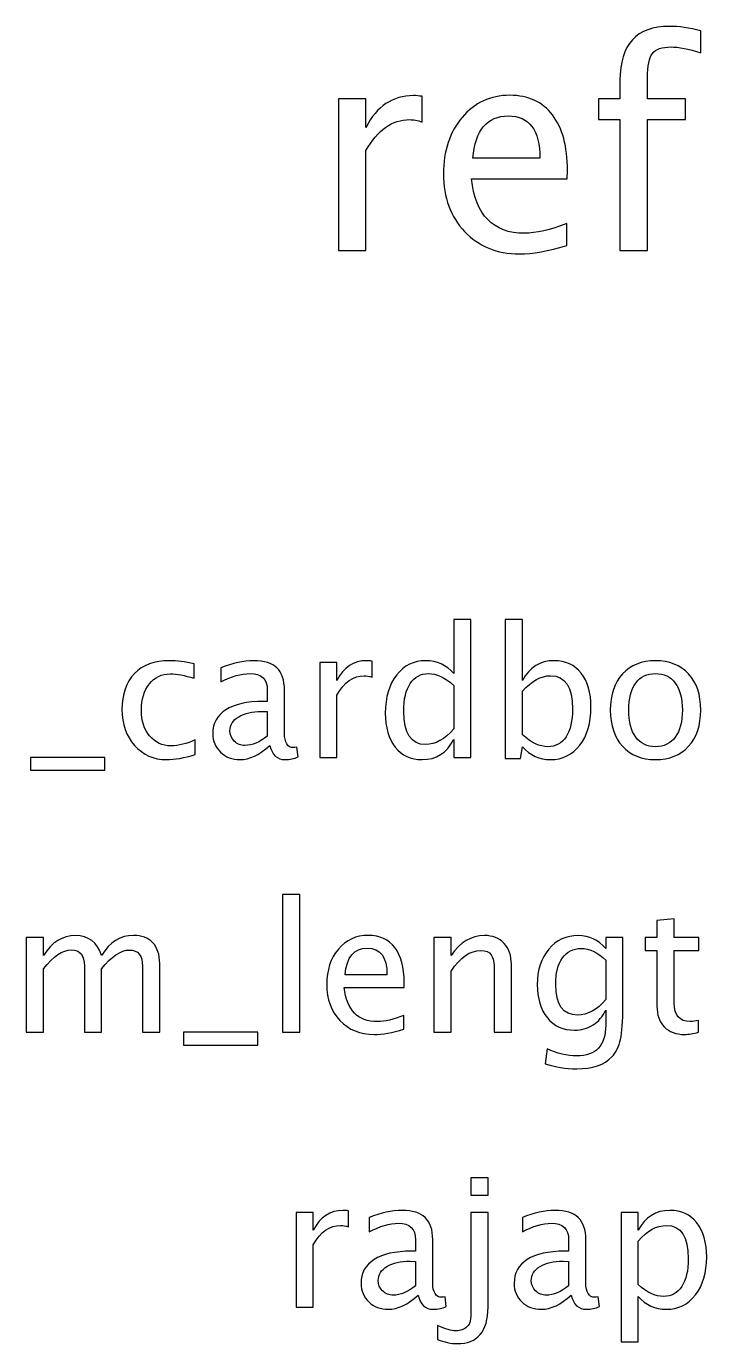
# Model space of a CAD drawing. Header units: centimetres. Extents: x -120 to 105, y -79 to 117.
# Drawn here: x -88.86 to -78.79, y 58.5 to 77.99 of the extents above; entities that cross this region are included whole.
import ezdxf

# ---------------------------------------------------------------- set-up
doc = ezdxf.new("R2010")
doc.units = ezdxf.units.CM
doc.header["$MEASUREMENT"] = 0
doc.layers.add('Layer 1', color=7, linetype='Continuous')

msp = doc.modelspace()

# ---------------------------------------------------------------- linework, layer by layer
at = {"layer": 'Layer 1'}
for points, knots in [([(-80.06885, 74.67044), (-80.06885, 74.67044), (-80.06885, 76.60931), (-80.06885, 76.60931), (-80.06885, 76.60931), (-80.06885, 76.60931), (-80.38706, 76.60931), (-80.38706, 76.60931), (-80.38706, 76.60931), (-80.38706, 76.60931), (-80.38706, 76.9141), (-80.38706, 76.9141), (-80.38706, 76.9141), (-80.38706, 76.9141), (-80.06885, 76.9141), (-80.06885, 76.9141), (-80.06885, 76.9141), (-80.06885, 76.9141), (-80.06885, 77.18292), (-80.06885, 77.18292), (-80.06885, 77.18292), (-80.06885, 77.71773), (-79.82473, 77.98514), (-79.33648, 77.98514), (-79.33648, 77.98514), (-79.19961, 77.98514), (-79.04438, 77.96256), (-78.87082, 77.9174), (-78.87082, 77.9174), (-78.87082, 77.9174), (-78.87082, 77.59144), (-78.87082, 77.59144), (-78.87082, 77.59144), (-79.05497, 77.6507), (-79.20243, 77.68034), (-79.3132, 77.68034), (-79.3132, 77.68034), (-79.44796, 77.68034), (-79.53968, 77.64859), (-79.58837, 77.58438), (-79.58837, 77.58438), (-79.63776, 77.52018), (-79.66245, 77.40094), (-79.66245, 77.22667), (-79.66245, 77.22667), (-79.66245, 77.22667), (-79.66245, 76.9141), (-79.66245, 76.9141), (-79.66245, 76.9141), (-79.66245, 76.9141), (-79.09871, 76.9141), (-79.09871, 76.9141), (-79.09871, 76.9141), (-79.09871, 76.9141), (-79.09871, 76.60931), (-79.09871, 76.60931), (-79.09871, 76.60931), (-79.09871, 76.60931), (-79.66245, 76.60931), (-79.66245, 76.60931), (-79.66245, 76.60931), (-79.66245, 76.60931), (-79.66245, 74.67044), (-79.66245, 74.67044), (-79.66245, 74.67044), (-79.66245, 74.67044), (-80.06885, 74.67044), (-80.06885, 74.67044)], [0, 0, 0, 0, 0.05555556, 0.05555556, 0.05555556, 0.05555556, 0.11111111, 0.11111111, 0.11111111, 0.11111111, 0.16666667, 0.16666667, 0.16666667, 0.16666667, 0.22222222, 0.22222222, 0.22222222, 0.22222222, 0.27777778, 0.27777778, 0.27777778, 0.27777778, 0.33333333, 0.33333333, 0.33333333, 0.33333333, 0.38888889, 0.38888889, 0.38888889, 0.38888889, 0.44444444, 0.44444444, 0.44444444, 0.44444444, 0.5, 0.5, 0.5, 0.5, 0.55555556, 0.55555556, 0.55555556, 0.55555556, 0.61111111, 0.61111111, 0.61111111, 0.61111111, 0.66666667, 0.66666667, 0.66666667, 0.66666667, 0.72222222, 0.72222222, 0.72222222, 0.72222222, 0.77777778, 0.77777778, 0.77777778, 0.77777778, 0.83333333, 0.83333333, 0.83333333, 0.83333333, 0.88888889, 0.88888889, 0.88888889, 0.88888889, 1, 1, 1, 1]), ([(-84.23586, 74.67044), (-84.23586, 74.67044), (-84.23586, 76.9141), (-84.23586, 76.9141), (-84.23586, 76.9141), (-84.23586, 76.9141), (-83.82946, 76.9141), (-83.82946, 76.9141), (-83.82946, 76.9141), (-83.82946, 76.9141), (-83.82946, 76.49007), (-83.82946, 76.49007), (-83.82946, 76.49007), (-83.66789, 76.80404), (-83.43364, 76.96067), (-83.12602, 76.96067), (-83.12602, 76.96067), (-83.08439, 76.96067), (-83.04065, 76.95714), (-82.99549, 76.95009), (-82.99549, 76.95009), (-82.99549, 76.95009), (-82.99549, 76.56979), (-82.99549, 76.56979), (-82.99549, 76.56979), (-83.06605, 76.59308), (-83.12814, 76.60507), (-83.18176, 76.60507), (-83.18176, 76.60507), (-83.43999, 76.60507), (-83.65589, 76.45267), (-83.82946, 76.14717), (-83.82946, 76.14717), (-83.82946, 76.14717), (-83.82946, 74.67044), (-83.82946, 74.67044), (-83.82946, 74.67044), (-83.82946, 74.67044), (-84.23586, 74.67044), (-84.23586, 74.67044)], [0, 0, 0, 0, 0.09090909, 0.09090909, 0.09090909, 0.09090909, 0.18181818, 0.18181818, 0.18181818, 0.18181818, 0.27272727, 0.27272727, 0.27272727, 0.27272727, 0.36363636, 0.36363636, 0.36363636, 0.36363636, 0.45454545, 0.45454545, 0.45454545, 0.45454545, 0.54545455, 0.54545455, 0.54545455, 0.54545455, 0.63636364, 0.63636364, 0.63636364, 0.63636364, 0.72727273, 0.72727273, 0.72727273, 0.72727273, 0.81818182, 0.81818182, 0.81818182, 0.81818182, 1, 1, 1, 1]), ([(-80.85695, 74.74241), (-81.13, 74.66056), (-81.36354, 74.61964), (-81.55828, 74.61964), (-81.55828, 74.61964), (-81.89059, 74.61964), (-82.16082, 74.72971), (-82.36896, 74.94913), (-82.36896, 74.94913), (-82.5771, 75.16856), (-82.68152, 75.4529), (-82.68152, 75.80286), (-82.68152, 75.80286), (-82.68152, 76.14223), (-82.5898, 76.42092), (-82.40565, 76.63894), (-82.40565, 76.63894), (-82.2215, 76.85625), (-81.98584, 76.9649), (-81.69868, 76.9649), (-81.69868, 76.9649), (-81.42704, 76.9649), (-81.21679, 76.86824), (-81.06862, 76.67492), (-81.06862, 76.67492), (-80.92045, 76.4816), (-80.84637, 76.20784), (-80.84637, 75.85295), (-80.84637, 75.85295), (-80.84637, 75.85295), (-80.84849, 75.72877), (-80.84849, 75.72877), (-80.84849, 75.72877), (-80.84849, 75.72877), (-82.26665, 75.72877), (-82.26665, 75.72877), (-82.26665, 75.72877), (-82.20739, 75.19255), (-81.94563, 74.92444), (-81.48208, 74.92444), (-81.48208, 74.92444), (-81.31204, 74.92444), (-81.1039, 74.97242), (-80.85695, 75.06837), (-80.85695, 75.06837), (-80.85695, 75.06837), (-80.85695, 74.74241), (-80.85695, 74.74241)], [0, 0, 0, 0, 0.07692308, 0.07692308, 0.07692308, 0.07692308, 0.15384615, 0.15384615, 0.15384615, 0.15384615, 0.23076923, 0.23076923, 0.23076923, 0.23076923, 0.30769231, 0.30769231, 0.30769231, 0.30769231, 0.38461538, 0.38461538, 0.38461538, 0.38461538, 0.46153846, 0.46153846, 0.46153846, 0.46153846, 0.53846154, 0.53846154, 0.53846154, 0.53846154, 0.61538462, 0.61538462, 0.61538462, 0.61538462, 0.69230769, 0.69230769, 0.69230769, 0.69230769, 0.76923077, 0.76923077, 0.76923077, 0.76923077, 0.84615385, 0.84615385, 0.84615385, 0.84615385, 1, 1, 1, 1]), ([(-82.24549, 76.03357), (-82.24549, 76.03357), (-81.25489, 76.03357), (-81.25489, 76.03357), (-81.25489, 76.03357), (-81.25489, 76.45126), (-81.41082, 76.66011), (-81.72197, 76.66011), (-81.72197, 76.66011), (-82.03523, 76.66011), (-82.2095, 76.45126), (-82.24549, 76.03357)], [0, 0, 0, 0, 0.25, 0.25, 0.25, 0.25, 0.5, 0.5, 0.5, 0.5, 1, 1, 1, 1]), ([(-82.52888, 67.17044), (-82.52888, 67.17044), (-82.52888, 67.4337), (-82.52888, 67.4337), (-82.52888, 67.4337), (-82.63251, 67.23703), (-82.78861, 67.13869), (-82.99719, 67.13869), (-82.99719, 67.13869), (-83.16653, 67.13869), (-83.2997, 67.19999), (-83.39671, 67.32302), (-83.39671, 67.32302), (-83.49373, 67.44605), (-83.54224, 67.61406), (-83.54224, 67.82705), (-83.54224, 67.82705), (-83.54224, 68.05988), (-83.48711, 68.24729), (-83.37731, 68.38929), (-83.37731, 68.38929), (-83.26707, 68.53084), (-83.12243, 68.60183), (-82.94295, 68.60183), (-82.94295, 68.60183), (-82.77671, 68.60183), (-82.63824, 68.53833), (-82.52888, 68.41089), (-82.52888, 68.41089), (-82.52888, 68.41089), (-82.52888, 69.21037), (-82.52888, 69.21037), (-82.52888, 69.21037), (-82.52888, 69.21037), (-82.27488, 69.21037), (-82.27488, 69.21037), (-82.27488, 69.21037), (-82.27488, 69.21037), (-82.27488, 67.17044), (-82.27488, 67.17044), (-82.27488, 67.17044), (-82.27488, 67.17044), (-82.52888, 67.17044), (-82.52888, 67.17044)], [0, 0, 0, 0, 0.08333333, 0.08333333, 0.08333333, 0.08333333, 0.16666667, 0.16666667, 0.16666667, 0.16666667, 0.25, 0.25, 0.25, 0.25, 0.33333333, 0.33333333, 0.33333333, 0.33333333, 0.41666667, 0.41666667, 0.41666667, 0.41666667, 0.5, 0.5, 0.5, 0.5, 0.58333333, 0.58333333, 0.58333333, 0.58333333, 0.66666667, 0.66666667, 0.66666667, 0.66666667, 0.75, 0.75, 0.75, 0.75, 0.83333333, 0.83333333, 0.83333333, 0.83333333, 1, 1, 1, 1]), ([(-81.766, 67.15457), (-81.766, 67.15457), (-81.766, 69.21037), (-81.766, 69.21037), (-81.766, 69.21037), (-81.766, 69.21037), (-81.512, 69.21037), (-81.512, 69.21037), (-81.512, 69.21037), (-81.512, 69.21037), (-81.512, 68.30771), (-81.512, 68.30771), (-81.512, 68.30771), (-81.40793, 68.50394), (-81.25139, 68.60183), (-81.04281, 68.60183), (-81.04281, 68.60183), (-80.87391, 68.60183), (-80.74118, 68.54054), (-80.64417, 68.41751), (-80.64417, 68.41751), (-80.54715, 68.29448), (-80.49865, 68.12647), (-80.49865, 67.91348), (-80.49865, 67.91348), (-80.49865, 67.68153), (-80.55377, 67.49411), (-80.66357, 67.35212), (-80.66357, 67.35212), (-80.77337, 67.20969), (-80.91801, 67.13869), (-81.09705, 67.13869), (-81.09705, 67.13869), (-81.26329, 67.13869), (-81.40176, 67.20219), (-81.512, 67.32963), (-81.512, 67.32963), (-81.512, 67.32963), (-81.54287, 67.15457), (-81.54287, 67.15457), (-81.54287, 67.15457), (-81.54287, 67.15457), (-81.766, 67.15457), (-81.766, 67.15457)], [0, 0, 0, 0, 0.08333333, 0.08333333, 0.08333333, 0.08333333, 0.16666667, 0.16666667, 0.16666667, 0.16666667, 0.25, 0.25, 0.25, 0.25, 0.33333333, 0.33333333, 0.33333333, 0.33333333, 0.41666667, 0.41666667, 0.41666667, 0.41666667, 0.5, 0.5, 0.5, 0.5, 0.58333333, 0.58333333, 0.58333333, 0.58333333, 0.66666667, 0.66666667, 0.66666667, 0.66666667, 0.75, 0.75, 0.75, 0.75, 0.83333333, 0.83333333, 0.83333333, 0.83333333, 1, 1, 1, 1]), ([(-86.35608, 67.21277), (-86.52057, 67.16338), (-86.66256, 67.13869), (-86.78206, 67.13869), (-86.78206, 67.13869), (-86.97168, 67.13869), (-87.12867, 67.2088), (-87.25346, 67.34859), (-87.25346, 67.34859), (-87.37826, 67.48882), (-87.44088, 67.66565), (-87.44088, 67.87864), (-87.44088, 67.87864), (-87.44088, 68.10618), (-87.37914, 68.28389), (-87.25567, 68.41089), (-87.25567, 68.41089), (-87.1322, 68.53833), (-86.95978, 68.60183), (-86.73841, 68.60183), (-86.73841, 68.60183), (-86.62949, 68.60183), (-86.5069, 68.58684), (-86.37196, 68.55685), (-86.37196, 68.55685), (-86.37196, 68.55685), (-86.37196, 68.34254), (-86.37196, 68.34254), (-86.37196, 68.34254), (-86.51528, 68.38488), (-86.63213, 68.40604), (-86.72209, 68.40604), (-86.72209, 68.40604), (-86.85262, 68.40604), (-86.95713, 68.35709), (-87.03518, 68.25964), (-87.03518, 68.25964), (-87.11323, 68.16219), (-87.15248, 68.0321), (-87.15248, 67.86982), (-87.15248, 67.86982), (-87.15248, 67.71239), (-87.11191, 67.58539), (-87.03121, 67.48794), (-87.03121, 67.48794), (-86.95051, 67.39093), (-86.84512, 67.34242), (-86.71415, 67.34242), (-86.71415, 67.34242), (-86.59818, 67.34242), (-86.47912, 67.37241), (-86.35608, 67.43238), (-86.35608, 67.43238), (-86.35608, 67.43238), (-86.35608, 67.21277), (-86.35608, 67.21277)], [0, 0, 0, 0, 0.06666667, 0.06666667, 0.06666667, 0.06666667, 0.13333333, 0.13333333, 0.13333333, 0.13333333, 0.2, 0.2, 0.2, 0.2, 0.26666667, 0.26666667, 0.26666667, 0.26666667, 0.33333333, 0.33333333, 0.33333333, 0.33333333, 0.4, 0.4, 0.4, 0.4, 0.46666667, 0.46666667, 0.46666667, 0.46666667, 0.53333333, 0.53333333, 0.53333333, 0.53333333, 0.6, 0.6, 0.6, 0.6, 0.66666667, 0.66666667, 0.66666667, 0.66666667, 0.73333333, 0.73333333, 0.73333333, 0.73333333, 0.8, 0.8, 0.8, 0.8, 0.86666667, 0.86666667, 0.86666667, 0.86666667, 1, 1, 1, 1]), ([(-85.25189, 67.34903), (-85.40446, 67.2088), (-85.55131, 67.13869), (-85.69242, 67.13869), (-85.69242, 67.13869), (-85.80839, 67.13869), (-85.90497, 67.17485), (-85.98125, 67.24761), (-85.98125, 67.24761), (-86.05798, 67.32037), (-86.09635, 67.41209), (-86.09635, 67.52278), (-86.09635, 67.52278), (-86.09635, 67.67579), (-86.03197, 67.79353), (-85.9032, 67.87555), (-85.9032, 67.87555), (-85.77444, 67.95757), (-85.58967, 67.99858), (-85.3489, 67.99858), (-85.3489, 67.99858), (-85.3489, 67.99858), (-85.28937, 67.99858), (-85.28937, 67.99858), (-85.28937, 67.99858), (-85.28937, 67.99858), (-85.28937, 68.16748), (-85.28937, 68.16748), (-85.28937, 68.16748), (-85.28937, 68.3302), (-85.37404, 68.41133), (-85.54381, 68.41133), (-85.54381, 68.41133), (-85.67522, 68.41133), (-85.81898, 68.36988), (-85.97464, 68.28698), (-85.97464, 68.28698), (-85.97464, 68.28698), (-85.97464, 68.496), (-85.97464, 68.496), (-85.97464, 68.496), (-85.80354, 68.56656), (-85.64215, 68.60183), (-85.49089, 68.60183), (-85.49089, 68.60183), (-85.33523, 68.60183), (-85.22014, 68.56656), (-85.1465, 68.49556), (-85.1465, 68.49556), (-85.07241, 68.42456), (-85.03537, 68.3152), (-85.03537, 68.16748), (-85.03537, 68.16748), (-85.03537, 68.16748), (-85.03537, 67.5338), (-85.03537, 67.5338), (-85.03537, 67.5338), (-85.03537, 67.38872), (-84.99083, 67.31596), (-84.90132, 67.31596), (-84.90132, 67.31596), (-84.89029, 67.31596), (-84.87398, 67.31772), (-84.85237, 67.32125), (-84.85237, 67.32125), (-84.85237, 67.32125), (-84.83429, 67.18014), (-84.83429, 67.18014), (-84.83429, 67.18014), (-84.89205, 67.15236), (-84.95555, 67.13869), (-85.02523, 67.13869), (-85.02523, 67.13869), (-85.14385, 67.13869), (-85.21926, 67.2088), (-85.25189, 67.34903)], [0, 0, 0, 0, 0.05, 0.05, 0.05, 0.05, 0.1, 0.1, 0.1, 0.1, 0.15, 0.15, 0.15, 0.15, 0.2, 0.2, 0.2, 0.2, 0.25, 0.25, 0.25, 0.25, 0.3, 0.3, 0.3, 0.3, 0.35, 0.35, 0.35, 0.35, 0.4, 0.4, 0.4, 0.4, 0.45, 0.45, 0.45, 0.45, 0.5, 0.5, 0.5, 0.5, 0.55, 0.55, 0.55, 0.55, 0.6, 0.6, 0.6, 0.6, 0.65, 0.65, 0.65, 0.65, 0.7, 0.7, 0.7, 0.7, 0.75, 0.75, 0.75, 0.75, 0.8, 0.8, 0.8, 0.8, 0.85, 0.85, 0.85, 0.85, 0.9, 0.9, 0.9, 0.9, 1, 1, 1, 1]), ([(-84.5137, 67.17044), (-84.5137, 67.17044), (-84.5137, 68.57273), (-84.5137, 68.57273), (-84.5137, 68.57273), (-84.5137, 68.57273), (-84.2597, 68.57273), (-84.2597, 68.57273), (-84.2597, 68.57273), (-84.2597, 68.57273), (-84.2597, 68.30771), (-84.2597, 68.30771), (-84.2597, 68.30771), (-84.15872, 68.50394), (-84.01232, 68.60183), (-83.82005, 68.60183), (-83.82005, 68.60183), (-83.79403, 68.60183), (-83.76669, 68.59963), (-83.73847, 68.59522), (-83.73847, 68.59522), (-83.73847, 68.59522), (-83.73847, 68.35754), (-83.73847, 68.35754), (-83.73847, 68.35754), (-83.78257, 68.37209), (-83.82137, 68.37958), (-83.85489, 68.37958), (-83.85489, 68.37958), (-84.01628, 68.37958), (-84.15122, 68.28433), (-84.2597, 68.09339), (-84.2597, 68.09339), (-84.2597, 68.09339), (-84.2597, 67.17044), (-84.2597, 67.17044), (-84.2597, 67.17044), (-84.2597, 67.17044), (-84.5137, 67.17044), (-84.5137, 67.17044)], [0, 0, 0, 0, 0.09090909, 0.09090909, 0.09090909, 0.09090909, 0.18181818, 0.18181818, 0.18181818, 0.18181818, 0.27272727, 0.27272727, 0.27272727, 0.27272727, 0.36363636, 0.36363636, 0.36363636, 0.36363636, 0.45454545, 0.45454545, 0.45454545, 0.45454545, 0.54545455, 0.54545455, 0.54545455, 0.54545455, 0.63636364, 0.63636364, 0.63636364, 0.63636364, 0.72727273, 0.72727273, 0.72727273, 0.72727273, 0.81818182, 0.81818182, 0.81818182, 0.81818182, 1, 1, 1, 1]), ([(-79.54262, 67.13869), (-79.74855, 67.13869), (-79.91171, 67.20439), (-80.03166, 67.3358), (-80.03166, 67.3358), (-80.15204, 67.46721), (-80.21202, 67.64581), (-80.21202, 67.87114), (-80.21202, 67.87114), (-80.21202, 68.09604), (-80.15204, 68.27419), (-80.03166, 68.40516), (-80.03166, 68.40516), (-79.91171, 68.53613), (-79.74855, 68.60183), (-79.54262, 68.60183), (-79.54262, 68.60183), (-79.33669, 68.60183), (-79.17353, 68.53613), (-79.05358, 68.40516), (-79.05358, 68.40516), (-78.9332, 68.27419), (-78.87323, 68.09604), (-78.87323, 67.87114), (-78.87323, 67.87114), (-78.87323, 67.64581), (-78.9332, 67.46721), (-79.05358, 67.3358), (-79.05358, 67.3358), (-79.17353, 67.20439), (-79.33669, 67.13869), (-79.54262, 67.13869)], [0, 0, 0, 0, 0.11111111, 0.11111111, 0.11111111, 0.11111111, 0.22222222, 0.22222222, 0.22222222, 0.22222222, 0.33333333, 0.33333333, 0.33333333, 0.33333333, 0.44444444, 0.44444444, 0.44444444, 0.44444444, 0.55555556, 0.55555556, 0.55555556, 0.55555556, 0.66666667, 0.66666667, 0.66666667, 0.66666667, 0.77777778, 0.77777778, 0.77777778, 0.77777778, 1, 1, 1, 1]), ([(-82.52888, 68.23715), (-82.66073, 68.35313), (-82.78553, 68.41133), (-82.90371, 68.41133), (-82.90371, 68.41133), (-83.02012, 68.41133), (-83.11008, 68.36283), (-83.17402, 68.26537), (-83.17402, 68.26537), (-83.23796, 68.16836), (-83.26971, 68.03078), (-83.26971, 67.85262), (-83.26971, 67.85262), (-83.26971, 67.52498), (-83.16124, 67.36094), (-82.94384, 67.36094), (-82.94384, 67.36094), (-82.80273, 67.36094), (-82.66426, 67.43811), (-82.52888, 67.59201), (-82.52888, 67.59201), (-82.52888, 67.59201), (-82.52888, 68.23715), (-82.52888, 68.23715)], [0, 0, 0, 0, 0.14285714, 0.14285714, 0.14285714, 0.14285714, 0.28571429, 0.28571429, 0.28571429, 0.28571429, 0.42857143, 0.42857143, 0.42857143, 0.42857143, 0.57142857, 0.57142857, 0.57142857, 0.57142857, 0.71428571, 0.71428571, 0.71428571, 0.71428571, 1, 1, 1, 1]), ([(-79.54306, 67.32919), (-79.41738, 67.32919), (-79.31949, 67.37637), (-79.24982, 67.47118), (-79.24982, 67.47118), (-79.18058, 67.56555), (-79.14575, 67.69917), (-79.14575, 67.87114), (-79.14575, 67.87114), (-79.14575, 68.04268), (-79.18058, 68.17586), (-79.24982, 68.27022), (-79.24982, 68.27022), (-79.31949, 68.36415), (-79.41738, 68.41133), (-79.54306, 68.41133), (-79.54306, 68.41133), (-79.66918, 68.41133), (-79.76707, 68.36415), (-79.83587, 68.27022), (-79.83587, 68.27022), (-79.9051, 68.17586), (-79.93949, 68.04268), (-79.93949, 67.87114), (-79.93949, 67.87114), (-79.93949, 67.69917), (-79.9051, 67.56555), (-79.83587, 67.47118), (-79.83587, 67.47118), (-79.76707, 67.37637), (-79.66918, 67.32919), (-79.54306, 67.32919)], [0, 0, 0, 0, 0.11111111, 0.11111111, 0.11111111, 0.11111111, 0.22222222, 0.22222222, 0.22222222, 0.22222222, 0.33333333, 0.33333333, 0.33333333, 0.33333333, 0.44444444, 0.44444444, 0.44444444, 0.44444444, 0.55555556, 0.55555556, 0.55555556, 0.55555556, 0.66666667, 0.66666667, 0.66666667, 0.66666667, 0.77777778, 0.77777778, 0.77777778, 0.77777778, 1, 1, 1, 1]), ([(-81.512, 67.5047), (-81.38103, 67.38784), (-81.25624, 67.32919), (-81.13762, 67.32919), (-81.13762, 67.32919), (-81.02076, 67.32919), (-80.93036, 67.37814), (-80.86686, 67.47559), (-80.86686, 67.47559), (-80.80292, 67.57305), (-80.77117, 67.71019), (-80.77117, 67.88746), (-80.77117, 67.88746), (-80.77117, 68.21554), (-80.87965, 68.37958), (-81.09661, 68.37958), (-81.09661, 68.37958), (-81.2386, 68.37958), (-81.37706, 68.30286), (-81.512, 68.14896), (-81.512, 68.14896), (-81.512, 68.14896), (-81.512, 67.5047), (-81.512, 67.5047)], [0, 0, 0, 0, 0.14285714, 0.14285714, 0.14285714, 0.14285714, 0.28571429, 0.28571429, 0.28571429, 0.28571429, 0.42857143, 0.42857143, 0.42857143, 0.42857143, 0.57142857, 0.57142857, 0.57142857, 0.57142857, 0.71428571, 0.71428571, 0.71428571, 0.71428571, 1, 1, 1, 1]), ([(-85.28937, 67.4875), (-85.28937, 67.4875), (-85.28937, 67.84777), (-85.28937, 67.84777), (-85.28937, 67.84777), (-85.28937, 67.84777), (-85.37095, 67.85042), (-85.37095, 67.85042), (-85.37095, 67.85042), (-85.51206, 67.85042), (-85.62583, 67.8244), (-85.7127, 67.77237), (-85.7127, 67.77237), (-85.79913, 67.71989), (-85.84235, 67.65066), (-85.84235, 67.56423), (-85.84235, 67.56423), (-85.84235, 67.50381), (-85.82074, 67.45266), (-85.77797, 67.41077), (-85.77797, 67.41077), (-85.73475, 67.36888), (-85.68228, 67.34771), (-85.6201, 67.34771), (-85.6201, 67.34771), (-85.51427, 67.34771), (-85.40402, 67.39445), (-85.28937, 67.4875)], [0, 0, 0, 0, 0.125, 0.125, 0.125, 0.125, 0.25, 0.25, 0.25, 0.25, 0.375, 0.375, 0.375, 0.375, 0.5, 0.5, 0.5, 0.5, 0.625, 0.625, 0.625, 0.625, 0.75, 0.75, 0.75, 0.75, 1, 1, 1, 1]), ([(-88.79554, 66.97994), (-88.79554, 66.97994), (-88.79554, 67.17044), (-88.79554, 67.17044), (-88.79554, 67.17044), (-88.79554, 67.17044), (-87.69487, 67.17044), (-87.69487, 67.17044), (-87.69487, 67.17044), (-87.69487, 67.17044), (-87.69487, 66.97994), (-87.69487, 66.97994), (-87.69487, 66.97994), (-87.69487, 66.97994), (-88.79554, 66.97994), (-88.79554, 66.97994)], [0, 0, 0, 0, 0.2, 0.2, 0.2, 0.2, 0.4, 0.4, 0.4, 0.4, 0.6, 0.6, 0.6, 0.6, 1, 1, 1, 1]), ([(-85.06293, 63.10468), (-85.06293, 63.10468), (-85.06293, 65.14461), (-85.06293, 65.14461), (-85.06293, 65.14461), (-85.06293, 65.14461), (-84.80893, 65.14461), (-84.80893, 65.14461), (-84.80893, 65.14461), (-84.80893, 65.14461), (-84.80893, 63.10468), (-84.80893, 63.10468), (-84.80893, 63.10468), (-84.80893, 63.10468), (-85.06293, 63.10468), (-85.06293, 63.10468)], [0, 0, 0, 0, 0.2, 0.2, 0.2, 0.2, 0.4, 0.4, 0.4, 0.4, 0.6, 0.6, 0.6, 0.6, 1, 1, 1, 1]), ([(-78.90521, 63.10512), (-78.9837, 63.08351), (-79.05205, 63.07293), (-79.10982, 63.07293), (-79.10982, 63.07293), (-79.23947, 63.07293), (-79.34045, 63.10997), (-79.41277, 63.18405), (-79.41277, 63.18405), (-79.48553, 63.25814), (-79.52169, 63.36088), (-79.52169, 63.49274), (-79.52169, 63.49274), (-79.52169, 63.49274), (-79.52169, 64.31647), (-79.52169, 64.31647), (-79.52169, 64.31647), (-79.52169, 64.31647), (-79.69719, 64.31647), (-79.69719, 64.31647), (-79.69719, 64.31647), (-79.69719, 64.31647), (-79.69719, 64.50697), (-79.69719, 64.50697), (-79.69719, 64.50697), (-79.69719, 64.50697), (-79.52169, 64.50697), (-79.52169, 64.50697), (-79.52169, 64.50697), (-79.52169, 64.50697), (-79.52169, 64.76053), (-79.52169, 64.76053), (-79.52169, 64.76053), (-79.52169, 64.76053), (-79.26769, 64.78478), (-79.26769, 64.78478), (-79.26769, 64.78478), (-79.26769, 64.78478), (-79.26769, 64.50697), (-79.26769, 64.50697), (-79.26769, 64.50697), (-79.26769, 64.50697), (-78.89992, 64.50697), (-78.89992, 64.50697), (-78.89992, 64.50697), (-78.89992, 64.50697), (-78.89992, 64.31647), (-78.89992, 64.31647), (-78.89992, 64.31647), (-78.89992, 64.31647), (-79.26769, 64.31647), (-79.26769, 64.31647), (-79.26769, 64.31647), (-79.26769, 64.31647), (-79.26769, 63.5386), (-79.26769, 63.5386), (-79.26769, 63.5386), (-79.26769, 63.35515), (-79.18787, 63.26343), (-79.02868, 63.26343), (-79.02868, 63.26343), (-78.99473, 63.26343), (-78.95372, 63.26916), (-78.90521, 63.28019), (-78.90521, 63.28019), (-78.90521, 63.28019), (-78.90521, 63.10512), (-78.90521, 63.10512)], [0, 0, 0, 0, 0.05555556, 0.05555556, 0.05555556, 0.05555556, 0.11111111, 0.11111111, 0.11111111, 0.11111111, 0.16666667, 0.16666667, 0.16666667, 0.16666667, 0.22222222, 0.22222222, 0.22222222, 0.22222222, 0.27777778, 0.27777778, 0.27777778, 0.27777778, 0.33333333, 0.33333333, 0.33333333, 0.33333333, 0.38888889, 0.38888889, 0.38888889, 0.38888889, 0.44444444, 0.44444444, 0.44444444, 0.44444444, 0.5, 0.5, 0.5, 0.5, 0.55555556, 0.55555556, 0.55555556, 0.55555556, 0.61111111, 0.61111111, 0.61111111, 0.61111111, 0.66666667, 0.66666667, 0.66666667, 0.66666667, 0.72222222, 0.72222222, 0.72222222, 0.72222222, 0.77777778, 0.77777778, 0.77777778, 0.77777778, 0.83333333, 0.83333333, 0.83333333, 0.83333333, 0.88888889, 0.88888889, 0.88888889, 0.88888889, 1, 1, 1, 1]), ([(-88.85616, 63.10468), (-88.85616, 63.10468), (-88.85616, 64.50697), (-88.85616, 64.50697), (-88.85616, 64.50697), (-88.85616, 64.50697), (-88.60216, 64.50697), (-88.60216, 64.50697), (-88.60216, 64.50697), (-88.60216, 64.50697), (-88.60216, 64.24195), (-88.60216, 64.24195), (-88.60216, 64.24195), (-88.47825, 64.43818), (-88.3195, 64.53607), (-88.12503, 64.53607), (-88.12503, 64.53607), (-87.93762, 64.53607), (-87.81018, 64.43818), (-87.74227, 64.24195), (-87.74227, 64.24195), (-87.62188, 64.43994), (-87.46489, 64.53872), (-87.27219, 64.53872), (-87.27219, 64.53872), (-87.14916, 64.53872), (-87.05347, 64.50256), (-86.98512, 64.4298), (-86.98512, 64.4298), (-86.91677, 64.35704), (-86.88237, 64.25518), (-86.88237, 64.12421), (-86.88237, 64.12421), (-86.88237, 64.12421), (-86.88237, 63.10468), (-86.88237, 63.10468), (-86.88237, 63.10468), (-86.88237, 63.10468), (-87.13637, 63.10468), (-87.13637, 63.10468), (-87.13637, 63.10468), (-87.13637, 63.10468), (-87.13637, 64.08231), (-87.13637, 64.08231), (-87.13637, 64.08231), (-87.13637, 64.24195), (-87.19987, 64.32176), (-87.32687, 64.32176), (-87.32687, 64.32176), (-87.45872, 64.32176), (-87.59719, 64.22872), (-87.74227, 64.04219), (-87.74227, 64.04219), (-87.74227, 64.04219), (-87.74227, 63.10468), (-87.74227, 63.10468), (-87.74227, 63.10468), (-87.74227, 63.10468), (-87.99627, 63.10468), (-87.99627, 63.10468), (-87.99627, 63.10468), (-87.99627, 63.10468), (-87.99627, 64.0832), (-87.99627, 64.0832), (-87.99627, 64.0832), (-87.99627, 64.24415), (-88.06065, 64.32441), (-88.18985, 64.32441), (-88.18985, 64.32441), (-88.31817, 64.32441), (-88.45576, 64.23092), (-88.60216, 64.04351), (-88.60216, 64.04351), (-88.60216, 64.04351), (-88.60216, 63.10468), (-88.60216, 63.10468), (-88.60216, 63.10468), (-88.60216, 63.10468), (-88.85616, 63.10468), (-88.85616, 63.10468)], [0, 0, 0, 0, 0.04761905, 0.04761905, 0.04761905, 0.04761905, 0.0952381, 0.0952381, 0.0952381, 0.0952381, 0.14285714, 0.14285714, 0.14285714, 0.14285714, 0.19047619, 0.19047619, 0.19047619, 0.19047619, 0.23809524, 0.23809524, 0.23809524, 0.23809524, 0.28571429, 0.28571429, 0.28571429, 0.28571429, 0.33333333, 0.33333333, 0.33333333, 0.33333333, 0.38095238, 0.38095238, 0.38095238, 0.38095238, 0.42857143, 0.42857143, 0.42857143, 0.42857143, 0.47619048, 0.47619048, 0.47619048, 0.47619048, 0.52380952, 0.52380952, 0.52380952, 0.52380952, 0.57142857, 0.57142857, 0.57142857, 0.57142857, 0.61904762, 0.61904762, 0.61904762, 0.61904762, 0.66666667, 0.66666667, 0.66666667, 0.66666667, 0.71428571, 0.71428571, 0.71428571, 0.71428571, 0.76190476, 0.76190476, 0.76190476, 0.76190476, 0.80952381, 0.80952381, 0.80952381, 0.80952381, 0.85714286, 0.85714286, 0.85714286, 0.85714286, 0.9047619, 0.9047619, 0.9047619, 0.9047619, 1, 1, 1, 1]), ([(-83.26906, 63.14966), (-83.43972, 63.09851), (-83.58568, 63.07293), (-83.70739, 63.07293), (-83.70739, 63.07293), (-83.91509, 63.07293), (-84.08398, 63.14172), (-84.21406, 63.27886), (-84.21406, 63.27886), (-84.34415, 63.41601), (-84.40942, 63.59372), (-84.40942, 63.81244), (-84.40942, 63.81244), (-84.40942, 64.02455), (-84.35209, 64.19873), (-84.237, 64.33499), (-84.237, 64.33499), (-84.1219, 64.47081), (-83.97462, 64.53872), (-83.79514, 64.53872), (-83.79514, 64.53872), (-83.62537, 64.53872), (-83.49396, 64.47831), (-83.40135, 64.35748), (-83.40135, 64.35748), (-83.30875, 64.23665), (-83.26245, 64.06556), (-83.26245, 63.84375), (-83.26245, 63.84375), (-83.26245, 63.84375), (-83.26377, 63.76614), (-83.26377, 63.76614), (-83.26377, 63.76614), (-83.26377, 63.76614), (-84.15012, 63.76614), (-84.15012, 63.76614), (-84.15012, 63.76614), (-84.11308, 63.431), (-83.94948, 63.26343), (-83.65976, 63.26343), (-83.65976, 63.26343), (-83.55349, 63.26343), (-83.4234, 63.29342), (-83.26906, 63.35339), (-83.26906, 63.35339), (-83.26906, 63.35339), (-83.26906, 63.14966), (-83.26906, 63.14966)], [0, 0, 0, 0, 0.07692308, 0.07692308, 0.07692308, 0.07692308, 0.15384615, 0.15384615, 0.15384615, 0.15384615, 0.23076923, 0.23076923, 0.23076923, 0.23076923, 0.30769231, 0.30769231, 0.30769231, 0.30769231, 0.38461538, 0.38461538, 0.38461538, 0.38461538, 0.46153846, 0.46153846, 0.46153846, 0.46153846, 0.53846154, 0.53846154, 0.53846154, 0.53846154, 0.61538462, 0.61538462, 0.61538462, 0.61538462, 0.69230769, 0.69230769, 0.69230769, 0.69230769, 0.76923077, 0.76923077, 0.76923077, 0.76923077, 0.84615385, 0.84615385, 0.84615385, 0.84615385, 1, 1, 1, 1]), ([(-82.82412, 63.10468), (-82.82412, 63.10468), (-82.82412, 64.50697), (-82.82412, 64.50697), (-82.82412, 64.50697), (-82.82412, 64.50697), (-82.57012, 64.50697), (-82.57012, 64.50697), (-82.57012, 64.50697), (-82.57012, 64.50697), (-82.57012, 64.24195), (-82.57012, 64.24195), (-82.57012, 64.24195), (-82.43562, 64.43818), (-82.2707, 64.53607), (-82.07579, 64.53607), (-82.07579, 64.53607), (-81.9532, 64.53607), (-81.85575, 64.49771), (-81.78387, 64.42054), (-81.78387, 64.42054), (-81.71199, 64.34381), (-81.67583, 64.24018), (-81.67583, 64.11054), (-81.67583, 64.11054), (-81.67583, 64.11054), (-81.67583, 63.10468), (-81.67583, 63.10468), (-81.67583, 63.10468), (-81.67583, 63.10468), (-81.92983, 63.10468), (-81.92983, 63.10468), (-81.92983, 63.10468), (-81.92983, 63.10468), (-81.92983, 64.02763), (-81.92983, 64.02763), (-81.92983, 64.02763), (-81.92983, 64.1317), (-81.94526, 64.20579), (-81.97569, 64.24988), (-81.97569, 64.24988), (-82.00656, 64.29442), (-82.05727, 64.31647), (-82.12827, 64.31647), (-82.12827, 64.31647), (-82.28437, 64.31647), (-82.43166, 64.21461), (-82.57012, 64.01088), (-82.57012, 64.01088), (-82.57012, 64.01088), (-82.57012, 63.10468), (-82.57012, 63.10468), (-82.57012, 63.10468), (-82.57012, 63.10468), (-82.82412, 63.10468), (-82.82412, 63.10468)], [0, 0, 0, 0, 0.06666667, 0.06666667, 0.06666667, 0.06666667, 0.13333333, 0.13333333, 0.13333333, 0.13333333, 0.2, 0.2, 0.2, 0.2, 0.26666667, 0.26666667, 0.26666667, 0.26666667, 0.33333333, 0.33333333, 0.33333333, 0.33333333, 0.4, 0.4, 0.4, 0.4, 0.46666667, 0.46666667, 0.46666667, 0.46666667, 0.53333333, 0.53333333, 0.53333333, 0.53333333, 0.6, 0.6, 0.6, 0.6, 0.66666667, 0.66666667, 0.66666667, 0.66666667, 0.73333333, 0.73333333, 0.73333333, 0.73333333, 0.8, 0.8, 0.8, 0.8, 0.86666667, 0.86666667, 0.86666667, 0.86666667, 1, 1, 1, 1]), ([(-81.17665, 62.63901), (-81.17665, 62.63901), (-81.14666, 62.85862), (-81.14666, 62.85862), (-81.14666, 62.85862), (-80.99938, 62.78983), (-80.85342, 62.75543), (-80.70922, 62.75543), (-80.70922, 62.75543), (-80.42303, 62.75543), (-80.27971, 62.90712), (-80.27971, 63.21007), (-80.27971, 63.21007), (-80.27971, 63.21007), (-80.27971, 63.43056), (-80.27971, 63.43056), (-80.27971, 63.43056), (-80.32381, 63.33751), (-80.38643, 63.26563), (-80.46801, 63.21404), (-80.46801, 63.21404), (-80.54959, 63.16245), (-80.64043, 63.13643), (-80.74053, 63.13643), (-80.74053, 63.13643), (-80.9103, 63.13643), (-81.0448, 63.19728), (-81.14402, 63.31899), (-81.14402, 63.31899), (-81.24324, 63.4407), (-81.29307, 63.60562), (-81.29307, 63.81376), (-81.29307, 63.81376), (-81.29307, 64.02675), (-81.23662, 64.20049), (-81.12373, 64.33499), (-81.12373, 64.33499), (-81.0104, 64.46905), (-80.86444, 64.53607), (-80.68497, 64.53607), (-80.68497, 64.53607), (-80.52798, 64.53607), (-80.3926, 64.47257), (-80.27971, 64.34513), (-80.27971, 64.34513), (-80.27971, 64.34513), (-80.27971, 64.50697), (-80.27971, 64.50697), (-80.27971, 64.50697), (-80.27971, 64.50697), (-80.02571, 64.50697), (-80.02571, 64.50697), (-80.02571, 64.50697), (-80.02571, 64.50697), (-80.02571, 63.48744), (-80.02571, 63.48744), (-80.02571, 63.48744), (-80.02571, 63.26828), (-80.03718, 63.106), (-80.06011, 63.00061), (-80.06011, 63.00061), (-80.0826, 62.89522), (-80.12581, 62.80879), (-80.18843, 62.74176), (-80.18843, 62.74176), (-80.29956, 62.62402), (-80.4733, 62.56493), (-80.70922, 62.56493), (-80.70922, 62.56493), (-80.87106, 62.56493), (-81.02672, 62.58963), (-81.17665, 62.63901)], [0, 0, 0, 0, 0.05263158, 0.05263158, 0.05263158, 0.05263158, 0.10526316, 0.10526316, 0.10526316, 0.10526316, 0.15789474, 0.15789474, 0.15789474, 0.15789474, 0.21052632, 0.21052632, 0.21052632, 0.21052632, 0.26315789, 0.26315789, 0.26315789, 0.26315789, 0.31578947, 0.31578947, 0.31578947, 0.31578947, 0.36842105, 0.36842105, 0.36842105, 0.36842105, 0.42105263, 0.42105263, 0.42105263, 0.42105263, 0.47368421, 0.47368421, 0.47368421, 0.47368421, 0.52631579, 0.52631579, 0.52631579, 0.52631579, 0.57894737, 0.57894737, 0.57894737, 0.57894737, 0.63157895, 0.63157895, 0.63157895, 0.63157895, 0.68421053, 0.68421053, 0.68421053, 0.68421053, 0.73684211, 0.73684211, 0.73684211, 0.73684211, 0.78947368, 0.78947368, 0.78947368, 0.78947368, 0.84210526, 0.84210526, 0.84210526, 0.84210526, 0.89473684, 0.89473684, 0.89473684, 0.89473684, 1, 1, 1, 1]), ([(-84.13689, 63.95664), (-84.13689, 63.95664), (-83.51777, 63.95664), (-83.51777, 63.95664), (-83.51777, 63.95664), (-83.51777, 64.21769), (-83.61523, 64.34822), (-83.80969, 64.34822), (-83.80969, 64.34822), (-84.00549, 64.34822), (-84.11441, 64.21769), (-84.13689, 63.95664)], [0, 0, 0, 0, 0.25, 0.25, 0.25, 0.25, 0.5, 0.5, 0.5, 0.5, 1, 1, 1, 1]), ([(-80.27971, 63.58975), (-80.27971, 63.58975), (-80.27971, 64.17139), (-80.27971, 64.17139), (-80.27971, 64.17139), (-80.39172, 64.28737), (-80.51387, 64.34557), (-80.64572, 64.34557), (-80.64572, 64.34557), (-80.76302, 64.34557), (-80.85474, 64.29883), (-80.92089, 64.2049), (-80.92089, 64.2049), (-80.98747, 64.11142), (-81.02054, 63.98133), (-81.02054, 63.81553), (-81.02054, 63.81553), (-81.02054, 63.51081), (-80.91251, 63.35868), (-80.69599, 63.35868), (-80.69599, 63.35868), (-80.54871, 63.35868), (-80.4098, 63.43585), (-80.27971, 63.58975)], [0, 0, 0, 0, 0.14285714, 0.14285714, 0.14285714, 0.14285714, 0.28571429, 0.28571429, 0.28571429, 0.28571429, 0.42857143, 0.42857143, 0.42857143, 0.42857143, 0.57142857, 0.57142857, 0.57142857, 0.57142857, 0.71428571, 0.71428571, 0.71428571, 0.71428571, 1, 1, 1, 1]), ([(-86.52872, 62.91418), (-86.52872, 62.91418), (-86.52872, 63.10468), (-86.52872, 63.10468), (-86.52872, 63.10468), (-86.52872, 63.10468), (-85.42805, 63.10468), (-85.42805, 63.10468), (-85.42805, 63.10468), (-85.42805, 63.10468), (-85.42805, 62.91418), (-85.42805, 62.91418), (-85.42805, 62.91418), (-85.42805, 62.91418), (-86.52872, 62.91418), (-86.52872, 62.91418)], [0, 0, 0, 0, 0.2, 0.2, 0.2, 0.2, 0.4, 0.4, 0.4, 0.4, 0.6, 0.6, 0.6, 0.6, 1, 1, 1, 1]), ([(-82.27645, 60.69786), (-82.27645, 60.69786), (-82.27645, 60.95186), (-82.27645, 60.95186), (-82.27645, 60.95186), (-82.27645, 60.95186), (-82.02245, 60.95186), (-82.02245, 60.95186), (-82.02245, 60.95186), (-82.02245, 60.95186), (-82.02245, 60.69786), (-82.02245, 60.69786), (-82.02245, 60.69786), (-82.02245, 60.69786), (-82.27645, 60.69786), (-82.27645, 60.69786)], [0, 0, 0, 0, 0.2, 0.2, 0.2, 0.2, 0.4, 0.4, 0.4, 0.4, 0.6, 0.6, 0.6, 0.6, 1, 1, 1, 1]), ([(-84.86231, 59.03892), (-84.86231, 59.03892), (-84.86231, 60.44121), (-84.86231, 60.44121), (-84.86231, 60.44121), (-84.86231, 60.44121), (-84.60831, 60.44121), (-84.60831, 60.44121), (-84.60831, 60.44121), (-84.60831, 60.44121), (-84.60831, 60.17619), (-84.60831, 60.17619), (-84.60831, 60.17619), (-84.50733, 60.37242), (-84.36093, 60.47031), (-84.16866, 60.47031), (-84.16866, 60.47031), (-84.14264, 60.47031), (-84.1153, 60.46811), (-84.08708, 60.4637), (-84.08708, 60.4637), (-84.08708, 60.4637), (-84.08708, 60.22602), (-84.08708, 60.22602), (-84.08708, 60.22602), (-84.13118, 60.24057), (-84.16998, 60.24806), (-84.2035, 60.24806), (-84.2035, 60.24806), (-84.36489, 60.24806), (-84.49983, 60.15281), (-84.60831, 59.96187), (-84.60831, 59.96187), (-84.60831, 59.96187), (-84.60831, 59.03892), (-84.60831, 59.03892), (-84.60831, 59.03892), (-84.60831, 59.03892), (-84.86231, 59.03892), (-84.86231, 59.03892)], [0, 0, 0, 0, 0.09090909, 0.09090909, 0.09090909, 0.09090909, 0.18181818, 0.18181818, 0.18181818, 0.18181818, 0.27272727, 0.27272727, 0.27272727, 0.27272727, 0.36363636, 0.36363636, 0.36363636, 0.36363636, 0.45454545, 0.45454545, 0.45454545, 0.45454545, 0.54545455, 0.54545455, 0.54545455, 0.54545455, 0.63636364, 0.63636364, 0.63636364, 0.63636364, 0.72727273, 0.72727273, 0.72727273, 0.72727273, 0.81818182, 0.81818182, 0.81818182, 0.81818182, 1, 1, 1, 1]), ([(-83.05697, 59.21751), (-83.20954, 59.07728), (-83.35639, 59.00717), (-83.4975, 59.00717), (-83.4975, 59.00717), (-83.61347, 59.00717), (-83.71005, 59.04333), (-83.78633, 59.11609), (-83.78633, 59.11609), (-83.86306, 59.18885), (-83.90143, 59.28057), (-83.90143, 59.39126), (-83.90143, 59.39126), (-83.90143, 59.54427), (-83.83705, 59.66201), (-83.70828, 59.74403), (-83.70828, 59.74403), (-83.57952, 59.82605), (-83.39475, 59.86706), (-83.15398, 59.86706), (-83.15398, 59.86706), (-83.15398, 59.86706), (-83.09445, 59.86706), (-83.09445, 59.86706), (-83.09445, 59.86706), (-83.09445, 59.86706), (-83.09445, 60.03596), (-83.09445, 60.03596), (-83.09445, 60.03596), (-83.09445, 60.19868), (-83.17912, 60.27981), (-83.34889, 60.27981), (-83.34889, 60.27981), (-83.4803, 60.27981), (-83.62406, 60.23836), (-83.77972, 60.15546), (-83.77972, 60.15546), (-83.77972, 60.15546), (-83.77972, 60.36448), (-83.77972, 60.36448), (-83.77972, 60.36448), (-83.60862, 60.43504), (-83.44723, 60.47031), (-83.29597, 60.47031), (-83.29597, 60.47031), (-83.14031, 60.47031), (-83.02522, 60.43504), (-82.95158, 60.36404), (-82.95158, 60.36404), (-82.87749, 60.29304), (-82.84045, 60.18368), (-82.84045, 60.03596), (-82.84045, 60.03596), (-82.84045, 60.03596), (-82.84045, 59.40228), (-82.84045, 59.40228), (-82.84045, 59.40228), (-82.84045, 59.2572), (-82.79591, 59.18444), (-82.7064, 59.18444), (-82.7064, 59.18444), (-82.69537, 59.18444), (-82.67906, 59.1862), (-82.65745, 59.18973), (-82.65745, 59.18973), (-82.65745, 59.18973), (-82.63937, 59.04862), (-82.63937, 59.04862), (-82.63937, 59.04862), (-82.69713, 59.02084), (-82.76063, 59.00717), (-82.83031, 59.00717), (-82.83031, 59.00717), (-82.94893, 59.00717), (-83.02434, 59.07728), (-83.05697, 59.21751)], [0, 0, 0, 0, 0.05, 0.05, 0.05, 0.05, 0.1, 0.1, 0.1, 0.1, 0.15, 0.15, 0.15, 0.15, 0.2, 0.2, 0.2, 0.2, 0.25, 0.25, 0.25, 0.25, 0.3, 0.3, 0.3, 0.3, 0.35, 0.35, 0.35, 0.35, 0.4, 0.4, 0.4, 0.4, 0.45, 0.45, 0.45, 0.45, 0.5, 0.5, 0.5, 0.5, 0.55, 0.55, 0.55, 0.55, 0.6, 0.6, 0.6, 0.6, 0.65, 0.65, 0.65, 0.65, 0.7, 0.7, 0.7, 0.7, 0.75, 0.75, 0.75, 0.75, 0.8, 0.8, 0.8, 0.8, 0.85, 0.85, 0.85, 0.85, 0.9, 0.9, 0.9, 0.9, 1, 1, 1, 1]), ([(-82.77122, 58.56267), (-82.77122, 58.56267), (-82.77122, 58.7664), (-82.77122, 58.7664), (-82.77122, 58.7664), (-82.65215, 58.71525), (-82.56131, 58.68967), (-82.49914, 58.68967), (-82.49914, 58.68967), (-82.42858, 58.68967), (-82.37346, 58.70863), (-82.33466, 58.74656), (-82.33466, 58.74656), (-82.30864, 58.77213), (-82.29276, 58.80168), (-82.28615, 58.83431), (-82.28615, 58.83431), (-82.27953, 58.86694), (-82.27645, 58.93529), (-82.27645, 59.03936), (-82.27645, 59.03936), (-82.27645, 59.03936), (-82.27645, 60.44121), (-82.27645, 60.44121), (-82.27645, 60.44121), (-82.27645, 60.44121), (-82.02245, 60.44121), (-82.02245, 60.44121), (-82.02245, 60.44121), (-82.02245, 60.44121), (-82.02245, 59.0398), (-82.02245, 59.0398), (-82.02245, 59.0398), (-82.02245, 58.67953), (-82.17458, 58.49917), (-82.47929, 58.49917), (-82.47929, 58.49917), (-82.56969, 58.49917), (-82.66715, 58.52034), (-82.77122, 58.56267)], [0, 0, 0, 0, 0.09090909, 0.09090909, 0.09090909, 0.09090909, 0.18181818, 0.18181818, 0.18181818, 0.18181818, 0.27272727, 0.27272727, 0.27272727, 0.27272727, 0.36363636, 0.36363636, 0.36363636, 0.36363636, 0.45454545, 0.45454545, 0.45454545, 0.45454545, 0.54545455, 0.54545455, 0.54545455, 0.54545455, 0.63636364, 0.63636364, 0.63636364, 0.63636364, 0.72727273, 0.72727273, 0.72727273, 0.72727273, 0.81818182, 0.81818182, 0.81818182, 0.81818182, 1, 1, 1, 1]), ([(-80.79126, 59.21751), (-80.94383, 59.07728), (-81.09068, 59.00717), (-81.23179, 59.00717), (-81.23179, 59.00717), (-81.34776, 59.00717), (-81.44434, 59.04333), (-81.52062, 59.11609), (-81.52062, 59.11609), (-81.59735, 59.18885), (-81.63572, 59.28057), (-81.63572, 59.39126), (-81.63572, 59.39126), (-81.63572, 59.54427), (-81.57134, 59.66201), (-81.44257, 59.74403), (-81.44257, 59.74403), (-81.31381, 59.82605), (-81.12904, 59.86706), (-80.88827, 59.86706), (-80.88827, 59.86706), (-80.88827, 59.86706), (-80.82874, 59.86706), (-80.82874, 59.86706), (-80.82874, 59.86706), (-80.82874, 59.86706), (-80.82874, 60.03596), (-80.82874, 60.03596), (-80.82874, 60.03596), (-80.82874, 60.19868), (-80.91341, 60.27981), (-81.08318, 60.27981), (-81.08318, 60.27981), (-81.21459, 60.27981), (-81.35835, 60.23836), (-81.51401, 60.15546), (-81.51401, 60.15546), (-81.51401, 60.15546), (-81.51401, 60.36448), (-81.51401, 60.36448), (-81.51401, 60.36448), (-81.34291, 60.43504), (-81.18152, 60.47031), (-81.03026, 60.47031), (-81.03026, 60.47031), (-80.8746, 60.47031), (-80.75951, 60.43504), (-80.68587, 60.36404), (-80.68587, 60.36404), (-80.61178, 60.29304), (-80.57474, 60.18368), (-80.57474, 60.03596), (-80.57474, 60.03596), (-80.57474, 60.03596), (-80.57474, 59.40228), (-80.57474, 59.40228), (-80.57474, 59.40228), (-80.57474, 59.2572), (-80.5302, 59.18444), (-80.44069, 59.18444), (-80.44069, 59.18444), (-80.42966, 59.18444), (-80.41335, 59.1862), (-80.39174, 59.18973), (-80.39174, 59.18973), (-80.39174, 59.18973), (-80.37366, 59.04862), (-80.37366, 59.04862), (-80.37366, 59.04862), (-80.43142, 59.02084), (-80.49492, 59.00717), (-80.5646, 59.00717), (-80.5646, 59.00717), (-80.68322, 59.00717), (-80.75863, 59.07728), (-80.79126, 59.21751)], [0, 0, 0, 0, 0.05, 0.05, 0.05, 0.05, 0.1, 0.1, 0.1, 0.1, 0.15, 0.15, 0.15, 0.15, 0.2, 0.2, 0.2, 0.2, 0.25, 0.25, 0.25, 0.25, 0.3, 0.3, 0.3, 0.3, 0.35, 0.35, 0.35, 0.35, 0.4, 0.4, 0.4, 0.4, 0.45, 0.45, 0.45, 0.45, 0.5, 0.5, 0.5, 0.5, 0.55, 0.55, 0.55, 0.55, 0.6, 0.6, 0.6, 0.6, 0.65, 0.65, 0.65, 0.65, 0.7, 0.7, 0.7, 0.7, 0.75, 0.75, 0.75, 0.75, 0.8, 0.8, 0.8, 0.8, 0.85, 0.85, 0.85, 0.85, 0.9, 0.9, 0.9, 0.9, 1, 1, 1, 1]), ([(-80.05307, 58.52827), (-80.05307, 58.52827), (-80.05307, 60.44121), (-80.05307, 60.44121), (-80.05307, 60.44121), (-80.05307, 60.44121), (-79.79907, 60.44121), (-79.79907, 60.44121), (-79.79907, 60.44121), (-79.79907, 60.44121), (-79.79907, 60.17619), (-79.79907, 60.17619), (-79.79907, 60.17619), (-79.695, 60.37242), (-79.53846, 60.47031), (-79.32988, 60.47031), (-79.32988, 60.47031), (-79.16098, 60.47031), (-79.02825, 60.40902), (-78.93124, 60.28599), (-78.93124, 60.28599), (-78.83422, 60.16296), (-78.78572, 59.99495), (-78.78572, 59.78196), (-78.78572, 59.78196), (-78.78572, 59.55001), (-78.84084, 59.36259), (-78.95064, 59.2206), (-78.95064, 59.2206), (-79.06044, 59.07817), (-79.20508, 59.00717), (-79.38412, 59.00717), (-79.38412, 59.00717), (-79.55036, 59.00717), (-79.68883, 59.07067), (-79.79907, 59.19811), (-79.79907, 59.19811), (-79.79907, 59.19811), (-79.79907, 58.52827), (-79.79907, 58.52827), (-79.79907, 58.52827), (-79.79907, 58.52827), (-80.05307, 58.52827), (-80.05307, 58.52827)], [0, 0, 0, 0, 0.08333333, 0.08333333, 0.08333333, 0.08333333, 0.16666667, 0.16666667, 0.16666667, 0.16666667, 0.25, 0.25, 0.25, 0.25, 0.33333333, 0.33333333, 0.33333333, 0.33333333, 0.41666667, 0.41666667, 0.41666667, 0.41666667, 0.5, 0.5, 0.5, 0.5, 0.58333333, 0.58333333, 0.58333333, 0.58333333, 0.66666667, 0.66666667, 0.66666667, 0.66666667, 0.75, 0.75, 0.75, 0.75, 0.83333333, 0.83333333, 0.83333333, 0.83333333, 1, 1, 1, 1]), ([(-79.79907, 59.37318), (-79.6681, 59.25632), (-79.54331, 59.19767), (-79.42469, 59.19767), (-79.42469, 59.19767), (-79.30783, 59.19767), (-79.21743, 59.24662), (-79.15393, 59.34407), (-79.15393, 59.34407), (-79.08999, 59.44153), (-79.05824, 59.57867), (-79.05824, 59.75594), (-79.05824, 59.75594), (-79.05824, 60.08402), (-79.16672, 60.24806), (-79.38368, 60.24806), (-79.38368, 60.24806), (-79.52567, 60.24806), (-79.66413, 60.17134), (-79.79907, 60.01744), (-79.79907, 60.01744), (-79.79907, 60.01744), (-79.79907, 59.37318), (-79.79907, 59.37318)], [0, 0, 0, 0, 0.14285714, 0.14285714, 0.14285714, 0.14285714, 0.28571429, 0.28571429, 0.28571429, 0.28571429, 0.42857143, 0.42857143, 0.42857143, 0.42857143, 0.57142857, 0.57142857, 0.57142857, 0.57142857, 0.71428571, 0.71428571, 0.71428571, 0.71428571, 1, 1, 1, 1]), ([(-83.09445, 59.35598), (-83.09445, 59.35598), (-83.09445, 59.71625), (-83.09445, 59.71625), (-83.09445, 59.71625), (-83.09445, 59.71625), (-83.17603, 59.7189), (-83.17603, 59.7189), (-83.17603, 59.7189), (-83.31714, 59.7189), (-83.43091, 59.69288), (-83.51778, 59.64085), (-83.51778, 59.64085), (-83.60421, 59.58837), (-83.64743, 59.51914), (-83.64743, 59.43271), (-83.64743, 59.43271), (-83.64743, 59.37229), (-83.62582, 59.32114), (-83.58305, 59.27925), (-83.58305, 59.27925), (-83.53983, 59.23736), (-83.48736, 59.21619), (-83.42518, 59.21619), (-83.42518, 59.21619), (-83.31935, 59.21619), (-83.2091, 59.26293), (-83.09445, 59.35598)], [0, 0, 0, 0, 0.125, 0.125, 0.125, 0.125, 0.25, 0.25, 0.25, 0.25, 0.375, 0.375, 0.375, 0.375, 0.5, 0.5, 0.5, 0.5, 0.625, 0.625, 0.625, 0.625, 0.75, 0.75, 0.75, 0.75, 1, 1, 1, 1]), ([(-80.82874, 59.35598), (-80.82874, 59.35598), (-80.82874, 59.71625), (-80.82874, 59.71625), (-80.82874, 59.71625), (-80.82874, 59.71625), (-80.91032, 59.7189), (-80.91032, 59.7189), (-80.91032, 59.7189), (-81.05143, 59.7189), (-81.1652, 59.69288), (-81.25207, 59.64085), (-81.25207, 59.64085), (-81.3385, 59.58837), (-81.38172, 59.51914), (-81.38172, 59.43271), (-81.38172, 59.43271), (-81.38172, 59.37229), (-81.36011, 59.32114), (-81.31734, 59.27925), (-81.31734, 59.27925), (-81.27412, 59.23736), (-81.22165, 59.21619), (-81.15947, 59.21619), (-81.15947, 59.21619), (-81.05364, 59.21619), (-80.94339, 59.26293), (-80.82874, 59.35598)], [0, 0, 0, 0, 0.125, 0.125, 0.125, 0.125, 0.25, 0.25, 0.25, 0.25, 0.375, 0.375, 0.375, 0.375, 0.5, 0.5, 0.5, 0.5, 0.625, 0.625, 0.625, 0.625, 0.75, 0.75, 0.75, 0.75, 1, 1, 1, 1])]:
    msp.add_open_spline(points, degree=3, knots=knots, dxfattribs=at)

doc.saveas('drawing.dxf')
